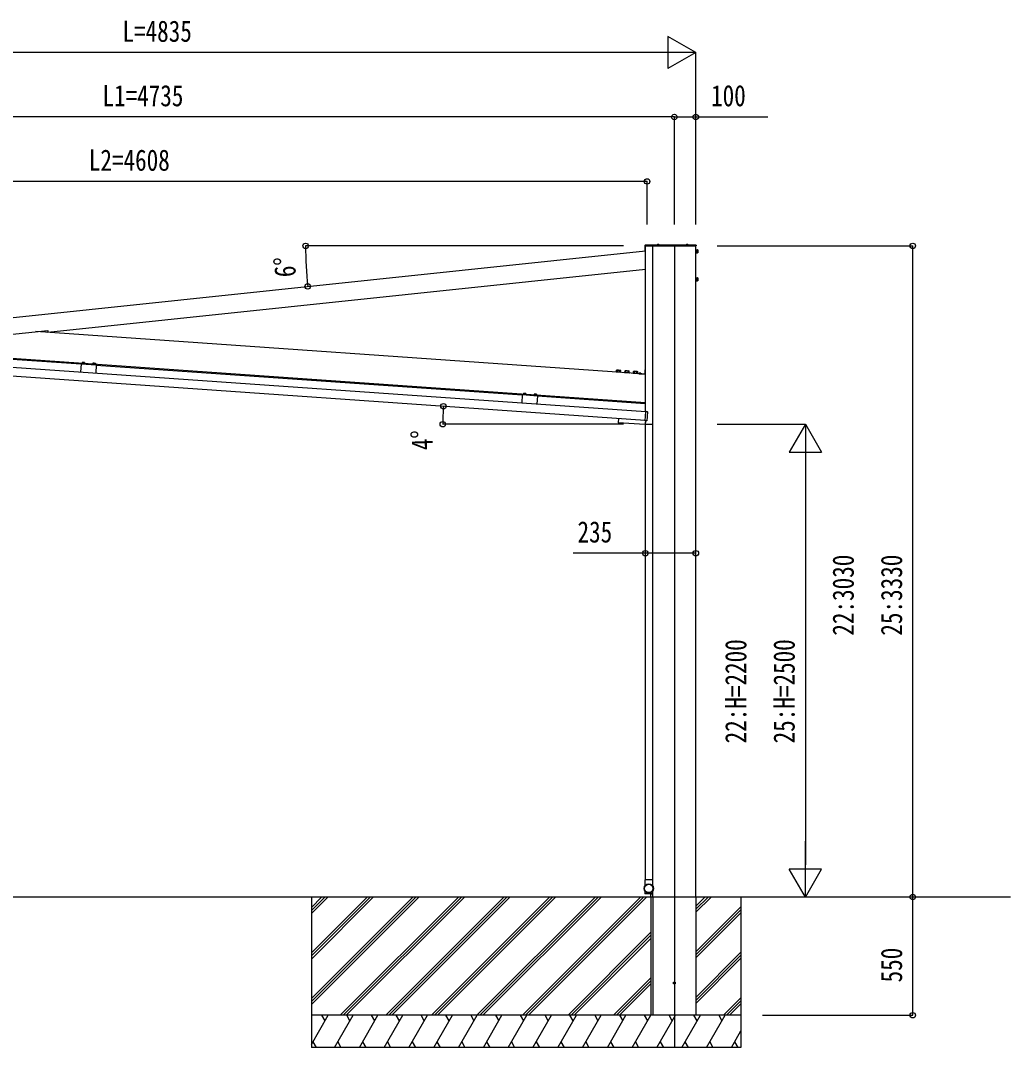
# Model space of a CAD drawing. Units: millimetres, scale not verified. Extents: x -12625 to 12615, y -8920 to 8910.
# Drawn here: x -2643 to 1966, y -4915 to -137 of the extents above; entities that cross this region are included whole.
import ezdxf
from ezdxf.enums import TextEntityAlignment as Align

# ---------------------------------------------------------------- set-up
doc = ezdxf.new("R2010")
doc.units = ezdxf.units.MM
doc.header["$LTSCALE"] = 40
for name, color, linetype in [('0-3_YKK_12', 2, 'Continuous'), ('0-4_YKK_13', 4, 'Continuous'), ('0-5_YKK_A1', 4, 'Continuous'), ('0-6_YKK_D', 6, 'Continuous')]:
    doc.layers.add(name, color=color, linetype=linetype)
doc.styles.add('ＭＳ ゴシック', font='')
doc.styles.get('ＭＳ ゴシック').set_extended_font_data('MS Gothic')

msp = doc.modelspace()

# ---------------------------------------------------------------- linework, layer by layer
at = {"layer": '0-3_YKK_12'}
msp.add_line((401.38, -1185.48), (401.38, -4915.48), dxfattribs=at)
at = {"layer": '0-4_YKK_13'}
for p, q in [((263.38, -1184.98), (263.38, -1208.48)), ((503.38, -1182.48), (265.88, -1182.48)), ((265.88, -1184.98), (265.88, -1208.48)), ((503.38, -1184.98), (265.88, -1184.98)), ((265.88, -1185.48), (503.38, -1185.48)), ((320.48, -1181.94), (320.48, -1181.74)), ((331.74, -1182.48), (321.03, -1182.48)), ((321.69, -1181.91), (321.6, -1182.15)), ((330.32, -1181.38), (322.44, -1181.38)), ((324.01, -1179.16), (325.24, -1181.62)), ((326.38, -1182.23), (325.24, -1181.62)), ((326.38, -1182.23), (327.53, -1181.62)), ((328.76, -1179.16), (327.53, -1181.62)), ((331.08, -1181.91), (331.17, -1182.15)), ((331.63, -1182.48), (331.28, -1182.48)), ((332.28, -1181.94), (332.28, -1181.74)), ((455.48, -1181.94), (455.48, -1181.74)), ((466.74, -1182.48), (456.03, -1182.48)), ((456.69, -1181.91), (456.6, -1182.15)), ((465.32, -1181.38), (457.44, -1181.38)), ((459.01, -1179.16), (460.24, -1181.62)), ((461.38, -1182.23), (460.24, -1181.62)), ((461.38, -1182.23), (462.53, -1181.62)), ((463.76, -1179.16), (462.53, -1181.62)), ((466.08, -1181.91), (466.17, -1182.15)), ((466.63, -1182.48), (466.28, -1182.48)), ((467.28, -1181.94), (467.28, -1181.74)), ((503.38, -1182.48), (503.38, -1185.48)), ((265.88, -1208.48), (263.38, -1208.48)), ((502.98, -1203.93), (504.58, -1203.93)), ((504.58, -1218.03), (502.98, -1218.03)), ((504.58, -1203.48), (509.5, -1203.48)), ((504.58, -1203.48), (504.58, -1218.49)), ((504.58, -1207.23), (509.5, -1207.23)), ((504.58, -1214.74), (509.5, -1214.74)), ((504.58, -1218.49), (509.5, -1218.49)), ((510.08, -1204.48), (509.5, -1203.48)), ((510.08, -1217.48), (509.5, -1218.49)), ((510.08, -1204.48), (510.08, -1217.48)), ((502.98, -1333.93), (504.58, -1333.93)), ((504.58, -1333.48), (509.5, -1333.48)), ((504.58, -1333.48), (504.58, -1348.49)), ((504.58, -1337.23), (509.5, -1337.23)), ((510.08, -1334.48), (509.5, -1333.48)), ((510.08, -1334.48), (510.08, -1347.48)), ((504.58, -1348.03), (502.98, -1348.03)), ((504.58, -1344.74), (509.5, -1344.74)), ((504.58, -1348.49), (509.5, -1348.49)), ((510.08, -1347.48), (509.5, -1348.49)), ((-2355.6, -1728.08), (-2355.84, -1731.62)), ((-2355.84, -1731.62), (-2344.32, -1732.43)), ((-2355.79, -1731.92), (-2355.77, -1731.63)), ((-2354.79, -1727.68), (-2355.6, -1728.08)), ((-2354.79, -1727.68), (-2344.82, -1728.38)), ((-2352.72, -1728.28), (-2352.96, -1731.82)), ((-2346.96, -1728.68), (-2347.2, -1732.22)), ((-2344.82, -1728.38), (-2344.08, -1728.88)), ((-2344.4, -1732.42), (-2344.42, -1732.72)), ((-2344.08, -1728.88), (-2344.32, -1732.43)), ((-2305.72, -1731.56), (-2305.97, -1735.11)), ((-2305.97, -1735.11), (-2294.45, -1735.91)), ((-2305.91, -1735.41), (-2305.89, -1735.11)), ((-2304.91, -1731.17), (-2305.72, -1731.56)), ((-2304.91, -1731.17), (-2294.94, -1731.87)), ((-2302.84, -1731.76), (-2303.09, -1735.31)), ((-2297.08, -1732.17), (-2297.33, -1735.71)), ((-2294.94, -1731.87), (-2294.2, -1732.37)), ((-2294.52, -1735.91), (-2294.54, -1736.21)), ((-2294.2, -1732.37), (-2294.45, -1735.91)), ((131.37, -1770.11), (131.8, -1763.89)), ((133.17, -1763.22), (131.8, -1763.89)), ((133.17, -1763.22), (150.13, -1764.41)), ((136.26, -1770.46), (136.7, -1764.23)), ((146.05, -1771.14), (146.49, -1764.91)), ((150.13, -1764.41), (151.38, -1765.26)), ((150.95, -1771.48), (151.38, -1765.26)), ((171.27, -1772.9), (171.7, -1766.68)), ((173.07, -1766.01), (171.7, -1766.68)), ((173.07, -1766.01), (190.03, -1767.2)), ((176.17, -1773.25), (176.6, -1767.02)), ((185.96, -1773.93), (186.39, -1767.7)), ((190.03, -1767.2), (191.29, -1768.05)), ((190.85, -1774.27), (191.29, -1768.05)), ((265.78, -1780.44), (265.78, -1762.44)), ((265.78, -1780.44), (265.78, -1762.44)), ((131.37, -1770.11), (150.95, -1771.48)), ((132.45, -1771.99), (132.58, -1770.2)), ((149.74, -1771.4), (149.61, -1773.19)), ((171.27, -1772.9), (190.85, -1774.27)), ((172.36, -1774.78), (172.48, -1772.99)), ((189.64, -1774.19), (189.51, -1775.98)), ((211.17, -1775.69), (211.61, -1769.47)), ((211.17, -1775.69), (230.75, -1777.06)), ((212.97, -1768.8), (211.61, -1769.47)), ((212.26, -1777.57), (212.38, -1775.78)), ((212.97, -1768.8), (229.93, -1769.99)), ((216.07, -1776.04), (216.5, -1769.81)), ((225.86, -1776.72), (226.29, -1770.5)), ((229.54, -1776.98), (229.42, -1778.77)), ((229.93, -1769.99), (231.19, -1770.84)), ((230.75, -1777.06), (231.19, -1770.84)), ((263.64, -1782.44), (235.71, -1780.48)), ((238.63, -1778.17), (238.6, -1778.68)), ((238.6, -1778.68), (246.08, -1779.2)), ((240.43, -1776.79), (241.21, -1778.71)), ((241.21, -1778.71), (241.48, -1778.88)), ((243.49, -1778.87), (243.19, -1779)), ((244.52, -1777.08), (243.49, -1778.87)), ((-301.49, -1871.71), (-301.74, -1875.26)), ((-301.74, -1875.26), (-290.22, -1876.06)), ((-301.69, -1875.56), (-301.67, -1875.26)), ((-300.69, -1871.32), (-301.49, -1871.71)), ((-300.69, -1871.32), (-290.71, -1872.02)), ((-298.61, -1871.91), (-298.86, -1875.46)), ((-292.85, -1872.32), (-293.1, -1875.86)), ((-290.71, -1872.02), (-289.97, -1872.52)), ((-290.3, -1876.06), (-290.32, -1876.36)), ((-289.97, -1872.52), (-290.22, -1876.06)), ((-251.61, -1875.2), (-251.86, -1878.75)), ((-251.86, -1878.75), (-240.34, -1879.55)), ((-251.81, -1879.05), (-251.79, -1878.75)), ((-250.81, -1874.81), (-251.61, -1875.2)), ((-250.81, -1874.81), (-240.84, -1875.51)), ((-248.73, -1875.4), (-248.98, -1878.95)), ((-242.98, -1875.8), (-243.22, -1879.35)), ((-240.84, -1875.51), (-240.1, -1876.01)), ((-240.42, -1879.55), (-240.44, -1879.84)), ((-240.1, -1876.01), (-240.34, -1879.55)), ((265.1, -1998.8), (268.09, -1956.13)), ((269.65, -1956.24), (268.09, -1956.13)), ((269.89, -1956.14), (275.78, -1956.55)), ((276.24, -1957.09), (273.31, -1998.99)), ((140.7, -1988.7), (139.41, -2007.15)), ((265.1, -1998.8), (266.67, -1998.91)), ((266.79, -1999.01), (265.6, -2015.98)), ((266.3, -1998.88), (266.3, -1998.89)), ((272.78, -1999.45), (266.89, -1999.04)), ((264.53, -2016.9), (140.33, -2008.22)), ((264.23, -4135.78), (263.98, -4164.63)), ((300.24, -4135.48), (264.53, -4135.48)), ((300.79, -4164.63), (300.54, -4135.78)), ((263.98, -4186.34), (264.1, -4200.19)), ((300.37, -4200.48), (264.4, -4200.48)), ((300.67, -4200.19), (300.79, -4186.34))]:
    msp.add_line(p, q, dxfattribs=at)
for points in [[(501.38, -1219.48), (501.38, -1202.48), (502.98, -1202.48), (502.98, -1219.48)], [(501.38, -1349.48), (501.38, -1332.48), (502.98, -1332.48), (502.98, -1349.48)], [(151.89, -1774.96), (129.95, -1773.42), (130.06, -1771.83), (152.01, -1773.36)], [(191.8, -1777.75), (169.85, -1776.21), (169.96, -1774.62), (191.91, -1776.15)], [(231.7, -1780.54), (209.75, -1779), (209.86, -1777.41), (231.81, -1778.94)]]:
    msp.add_lwpolyline(points, close=True, dxfattribs=at)
for points in [[(-2352.85, -1727.82), (-2351.86, -1730.25), (-2350.04, -1731.39)], [(-2346.76, -1728.24), (-2348.07, -1730.52), (-2350.04, -1731.39)], [(-2302.97, -1731.31), (-2301.99, -1733.74), (-2300.16, -1734.88)], [(-2296.88, -1731.73), (-2298.2, -1734), (-2300.16, -1734.88)], [(235.71, -1780.48), (235.69, -1780.82), (266.38, -1782.96), (266.38, -1762.44), (265.78, -1762.44)], [(265.78, -1762.44), (263.78, -1762.44), (263.78, -1780.44)], [(263.64, -1782.44), (235.71, -1780.48), (235.85, -1778.49), (263.78, -1780.44)], [(238.63, -1778.17), (246.11, -1778.69), (246.08, -1779.2)], [(-298.74, -1871.45), (-297.76, -1873.89), (-295.94, -1875.03)], [(-292.66, -1871.88), (-293.97, -1874.15), (-295.94, -1875.03)], [(-248.87, -1874.94), (-247.88, -1877.37), (-246.06, -1878.51)], [(-242.78, -1875.37), (-244.09, -1877.64), (-246.06, -1878.51)]]:
    msp.add_lwpolyline(points, dxfattribs=at)
for radius in [21.37, 21, 19.35]:
    msp.add_circle((282.38, -4175.48), radius, dxfattribs=at)
for centre, radius, start, end in [((265.88, -1184.98), 2.5, 90, 180), ((321.03, -1181.74), 0.55, 138.43917, 180), ((321.03, -1181.94), 0.545, 180, 270), ((326.38, -1186.48), 7.7, 41.56083, 138.43917), ((321.13, -1181.98), 0.5, 270, 340), ((322.44, -1182.18), 0.8, 90, 160), ((330.32, -1182.18), 0.8, 20, 90), ((331.63, -1181.98), 0.5, 200, 270), ((331.74, -1181.94), 0.545, 270, 0), ((331.73, -1181.74), 0.55, 0, 41.56083), ((456.03, -1181.74), 0.55, 138.43917, 180), ((456.03, -1181.94), 0.545, 180, 270), ((461.38, -1186.48), 7.7, 41.56083, 138.43917), ((456.13, -1181.98), 0.5, 270, 340), ((457.44, -1182.18), 0.8, 90, 160), ((465.32, -1182.18), 0.8, 20, 90), ((466.63, -1181.98), 0.5, 200, 270), ((466.74, -1181.94), 0.545, 270, 0), ((466.73, -1181.74), 0.55, 0, 41.56083), ((506.76, -1205.35), 3.32, 325.61575, 34.38425), ((497.66, -1210.98), 12.42, 342.41205, 17.58795), ((506.76, -1216.61), 3.32, 325.61575, 34.38425), ((506.76, -1335.35), 3.32, 325.61575, 34.38425), ((497.66, -1340.98), 12.42, 342.41205, 17.58795), ((506.76, -1346.61), 3.32, 325.61575, 34.38425), ((-2354.3, -1730.28), 2.56, 51.61708, 120.38292), ((-2350.47, -1737.56), 9.55, 68.41276, 103.58724), ((-2345.66, -1730.88), 2.56, 51.61708, 120.38292), ((-2304.42, -1733.77), 2.56, 51.61708, 120.38292), ((-2300.59, -1741.05), 9.55, 68.41276, 103.58724), ((-2295.79, -1734.37), 2.56, 51.61708, 120.38292), ((134, -1767.64), 4.34, 51.61575, 120.38425), ((140.51, -1780.02), 16.24, 68.41205, 103.58795), ((148.69, -1768.66), 4.34, 51.61575, 120.38425), ((173.9, -1770.43), 4.34, 51.61575, 120.38425), ((180.42, -1782.81), 16.24, 68.41205, 103.58795), ((188.59, -1771.45), 4.34, 51.61575, 120.38425), ((213.81, -1773.22), 4.34, 51.61575, 120.38425), ((220.32, -1785.6), 16.24, 68.41205, 103.58795), ((228.49, -1774.24), 4.34, 51.61575, 120.38425), ((242.2, -1780.96), 4.53, 30.06671, 141.93329), ((263.78, -1780.44), 2, 266, 0), ((263.78, -1780.44), 2, 266, 0), ((-300.2, -1873.92), 2.56, 51.61708, 120.38292), ((-296.37, -1881.2), 9.55, 68.41276, 103.58724), ((-291.56, -1874.52), 2.56, 51.61708, 120.38292), ((-250.32, -1877.41), 2.56, 51.61708, 120.38292), ((-246.49, -1884.69), 9.55, 68.41276, 103.58724), ((-241.68, -1878.01), 2.56, 51.61708, 120.38292), ((140.4, -2007.22), 1, 176, 266), ((264.6, -2015.91), 1, 266, 356), ((264.53, -4135.78), 0.3, 90, 179.5), ((300.24, -4135.78), 0.3, 0.5, 90), ((264.4, -4200.18), 0.3, 180.5, 270), ((300.37, -4200.18), 0.3, 270, 359.5)]:
    msp.add_arc(centre, radius, start, end, dxfattribs=at)
for centre, major_axis, ratio, start_param, end_param in [((269.87, -1956.44), (-0.021, -0.3), 0.998135, 3.1415927, 4.0284596), ((275.74, -1957.05), (0.379, 0.329), 0.99628, 5.4996506, 7.06672), ((266.91, -1998.74), (-0.021, -0.3), 0.998135, 5.3963184, 6.2831853), ((272.81, -1998.95), (0.329, -0.379), 0.99628, 5.4996506, 7.06672)]:
    msp.add_ellipse(centre, major_axis=major_axis, ratio=ratio, start_param=start_param, end_param=end_param, dxfattribs=at)
at = {"layer": '0-5_YKK_A1'}
for p, q in [((266.38, -1957.39), (266.38, -1185.48)), ((301.38, -4165.7), (301.38, -1185.48)), ((501.38, -4215.48), (501.38, -1185.48)), ((-3001.51, -1552.29), (266.38, -1208.82)), ((266.38, -1915.29), (-3921.92, -1622.41)), ((266.38, -1782.96), (-2571.52, -1584.52)), ((267.99, -1957.5), (-4324.18, -1636.38)), ((-2360.93, -1736.58), (-3744.2, -1639.85)), ((265.2, -1997.4), (-4326.97, -1676.29)), ((-2360.75, -1734.08), (-2363.51, -1773.49)), ((-2360.75, -1734.08), (-2289.93, -1739.04)), ((-2289.93, -1739.04), (-2292.68, -1778.44)), ((-306.83, -1880.21), (-2290.1, -1741.53)), ((-306.65, -1877.72), (-309.41, -1917.12)), ((-306.65, -1877.72), (-235.82, -1882.67)), ((-235.82, -1882.67), (-238.58, -1922.08)), ((266.04, -1920.27), (-236, -1885.17)), ((266.04, -1920.27), (266.38, -1915.29)), ((266.38, -4135.48), (266.38, -2004.74)), ((266.38, -2015.48), (301.38, -2015.48)), ((301.38, -4202.48), (292.38, -4202.48)), ((292.38, -4215.48), (292.38, -4202.48)), ((301.38, -4215.48), (301.38, -4185.26)), ((1966.38, -4215.48), (-4333.62, -4215.48)), ((-1288.62, -4215.48), (-1288.62, -4915.48)), ((-802.25, -4215.48), (-1288.62, -4701.85)), ((-1014.38, -4215.48), (-1288.62, -4489.72)), ((-1226.51, -4215.48), (-1288.62, -4277.59)), ((-816.39, -4215.48), (-1288.62, -4687.71)), ((-788.11, -4215.48), (-1288.62, -4715.99)), ((-1028.52, -4215.48), (-1288.62, -4475.58)), ((-1000.24, -4215.48), (-1288.62, -4503.86)), ((-1240.65, -4215.48), (-1288.62, -4263.45)), ((-1212.37, -4215.48), (-1288.62, -4291.73)), ((-604.26, -4215.48), (-1154.26, -4765.48)), ((-590.12, -4215.48), (-1140.12, -4765.48)), ((-575.97, -4215.48), (-1125.97, -4765.48)), ((-392.13, -4215.48), (-942.13, -4765.48)), ((-377.98, -4215.48), (-927.98, -4765.48)), ((-363.84, -4215.48), (-913.84, -4765.48)), ((-179.99, -4215.48), (-729.99, -4765.48)), ((-165.85, -4215.48), (-715.85, -4765.48)), ((-151.71, -4215.48), (-701.71, -4765.48)), ((32.14, -4215.48), (-517.86, -4765.48)), ((46.28, -4215.48), (-503.72, -4765.48)), ((60.42, -4215.48), (-489.58, -4765.48)), ((244.27, -4215.48), (-305.73, -4765.48)), ((258.41, -4215.48), (-291.59, -4765.48)), ((272.55, -4215.48), (-277.45, -4765.48)), ((292.38, -4215.48), (292.38, -4765.48)), ((301.38, -4215.48), (301.38, -4765.48)), ((501.38, -4215.48), (501.38, -4765.48)), ((558.22, -4215.48), (501.38, -4272.32)), ((544.08, -4215.48), (501.38, -4258.18)), ((572.37, -4215.48), (501.38, -4286.47)), ((711.38, -4215.48), (711.38, -4915.48)), ((711.38, -4260.31), (501.38, -4470.31)), ((711.38, -4274.46), (501.38, -4484.46)), ((711.38, -4288.6), (501.38, -4498.6)), ((292.38, -4379.5), (-93.6, -4765.48)), ((292.38, -4393.64), (-79.46, -4765.48)), ((292.38, -4407.79), (-65.31, -4765.48)), ((711.38, -4472.45), (501.38, -4682.45)), ((711.38, -4486.59), (501.38, -4696.59)), ((711.38, -4500.73), (501.38, -4710.73)), ((292.38, -4591.63), (118.53, -4765.48)), ((292.38, -4605.78), (132.68, -4765.48)), ((292.38, -4619.92), (146.82, -4765.48)), ((711.38, -4684.58), (630.48, -4765.48)), ((711.38, -4698.72), (644.62, -4765.48)), ((711.38, -4712.86), (658.76, -4765.48)), ((711.38, -4765.48), (-1288.62, -4765.48)), ((-1288.62, -4902.42), (-1209.56, -4765.48)), ((-1224.56, -4791.47), (-1239.56, -4765.48)), ((-1180.69, -4915.48), (-1094.09, -4765.48)), ((-1109.09, -4791.46), (-1124.09, -4765.48)), ((-1065.22, -4915.48), (-978.62, -4765.48)), ((-993.62, -4791.47), (-1008.62, -4765.48)), ((-949.75, -4915.48), (-863.15, -4765.48)), ((-878.15, -4791.47), (-893.15, -4765.48)), ((-834.28, -4915.48), (-747.68, -4765.48)), ((-762.68, -4791.47), (-777.68, -4765.48)), ((-718.81, -4915.48), (-632.21, -4765.48)), ((-647.21, -4791.46), (-662.21, -4765.48)), ((-603.34, -4915.48), (-516.74, -4765.48)), ((-546.74, -4765.48), (-531.74, -4791.46)), ((-487.87, -4915.48), (-401.27, -4765.48)), ((-431.27, -4765.48), (-416.27, -4791.46)), ((-372.4, -4915.48), (-285.8, -4765.48)), ((-315.8, -4765.48), (-300.8, -4791.46)), ((-256.93, -4915.48), (-170.33, -4765.48)), ((-185.33, -4791.47), (-200.33, -4765.48)), ((-141.46, -4915.48), (-54.86, -4765.48)), ((-69.86, -4791.46), (-84.86, -4765.48)), ((-25.99, -4915.48), (60.61, -4765.48)), ((30.61, -4765.48), (45.61, -4791.46)), ((89.48, -4915.48), (176.08, -4765.48)), ((146.08, -4765.48), (161.08, -4791.46)), ((204.95, -4915.48), (291.55, -4765.48)), ((261.55, -4765.48), (276.55, -4791.46)), ((501.38, -4765.48), (292.38, -4765.48)), ((320.42, -4915.48), (407.02, -4765.48)), ((392.02, -4791.47), (377.02, -4765.48)), ((435.89, -4915.48), (522.49, -4765.48)), ((507.49, -4791.46), (492.49, -4765.48)), ((551.36, -4915.48), (637.96, -4765.48)), ((607.96, -4765.48), (622.96, -4791.46)), ((666.83, -4915.48), (711.38, -4838.32)), ((711.38, -4915.48), (-1288.62, -4915.48)), ((-1281.16, -4889.51), (-1266.16, -4915.48)), ((-1165.69, -4889.5), (-1150.69, -4915.48)), ((-1050.22, -4889.5), (-1035.22, -4915.48)), ((-934.75, -4889.5), (-919.75, -4915.48)), ((-819.28, -4889.5), (-804.28, -4915.48)), ((-703.81, -4889.5), (-688.81, -4915.48)), ((-588.34, -4889.5), (-573.34, -4915.48)), ((-472.87, -4889.5), (-457.87, -4915.48)), ((-357.4, -4889.5), (-342.4, -4915.48)), ((-241.93, -4889.5), (-226.93, -4915.48)), ((-126.46, -4889.5), (-111.46, -4915.48)), ((-10.99, -4889.5), (4.01, -4915.48)), ((104.48, -4889.5), (119.48, -4915.48)), ((219.95, -4889.5), (234.95, -4915.48)), ((335.42, -4889.5), (350.42, -4915.48)), ((450.89, -4889.5), (465.89, -4915.48)), ((566.36, -4889.5), (581.36, -4915.48)), ((681.83, -4889.5), (696.83, -4915.48))]:
    msp.add_line(p, q, dxfattribs=at)
msp.add_lwpolyline([(-2857.88, -1614.61), (-2516.09, -1578.69), (-2515.25, -1586.65), (266.38, -1294.29)], dxfattribs=at)
msp.add_circle((401.38, -4615.48), 4.5, dxfattribs=at)
at = {"layer": '0-6_YKK_D'}
for p, q in [((501.38, -285.48), (371.48, -210.48)), ((371.48, -210.48), (371.48, -360.48)), ((351.38, -285.48), (-4183.62, -285.48)), ((501.38, -285.48), (241.58, -285.48)), ((501.38, -285.48), (371.48, -360.48)), ((501.38, -1085.48), (501.38, -284.48)), ((401.38, -585.48), (-4333.62, -585.48)), ((401.38, -1085.48), (401.38, -584.48)), ((401.38, -1085.48), (401.38, -584.48)), ((501.38, -1085.48), (501.38, -584.48)), ((274.63, -885.48), (-4333.62, -885.48)), ((274.63, -1085.48), (274.63, -884.48)), ((165.38, -1185.48), (-1316.37, -1185.48)), ((601.38, -1185.48), (1512.38, -1185.48)), ((1511.38, -4215.48), (1511.38, -1185.48)), ((165.38, -2015.48), (-677.58, -2015.48)), ((601.38, -2015.48), (1012.38, -2015.48)), ((1011.38, -2015.48), (936.38, -2145.39)), ((1011.38, -2015.48), (1086.38, -2145.39)), ((1011.38, -2015.48), (1011.38, -2275.29)), ((936.38, -2145.39), (1086.38, -2145.39)), ((1011.38, -2165.48), (1011.38, -4065.48)), ((1011.38, -4215.48), (1011.38, -3955.68)), ((1011.38, -4215.48), (936.38, -4085.58)), ((1086.38, -4085.58), (936.38, -4085.58)), ((1011.38, -4215.48), (1086.38, -4085.58)), ((1511.38, -4765.48), (1511.38, -4215.48)), ((811.38, -4765.48), (1512.38, -4765.48))]:
    msp.add_line(p, q, dxfattribs=at)
for points in [[(401.38, -585.48), (501.38, -585.48), (837.18, -585.48)], [(501.38, -2615.48), (266.38, -2615.48), (-69.42, -2615.48)]]:
    msp.add_lwpolyline(points, dxfattribs=at)
for centre in [(401.38, -585.48), (401.38, -585.48), (501.38, -585.48), (274.63, -885.48), (-1315.37, -1185.48), (1511.38, -1185.48), (-1305.49, -1374.03), (-673.66, -1931.75), (-676.58, -2015.48), (266.38, -2615.48), (501.38, -2615.48), (1511.38, -4215.48), (1511.38, -4215.48), (1511.38, -4765.48)]:
    msp.add_circle(centre, 12.75, dxfattribs=at)
for centre, radius, start, end in [((488.39, -1185.48), 1803.76, 180, 186), ((523.77, -2015.48), 1200.35, 176, 180)]:
    msp.add_arc(centre, radius, start, end, dxfattribs=at)

# ---------------------------------------------------------------- texts
at = {"layer": '0-6_YKK_D', "style": 'ＭＳ ゴシック', "width": 0.8}
for s, p in [('L=4835', (-2168.12, -265.48)), ('L1=4735', (-2261.32, -565.48)), ('100', (572.38, -565.48)), ('L2=4608', (-2324.69, -865.48)), ('235', (-49.42, -2595.48))]:
    msp.add_text(s, height=98.97, dxfattribs=at).set_placement(p, align=Align.BOTTOM_LEFT)
for s, rotation, p in [('6°', 92, (-1331.5, -1328.28)), ('4°', 91.826, (-693.44, -2133.52)), ('22:3030', 90, (1266.38, -2999.28)), ('25:3330', 90, (1491.38, -2999.28)), ('22:H=2200', 90, (766.38, -3500.68)), ('25:H=2500', 90, (991.38, -3500.68)), ('550', 90, (1491.38, -4612.88))]:
    msp.add_text(s, height=98.97, rotation=rotation, dxfattribs=at).set_placement(p, align=Align.BOTTOM_LEFT)

doc.saveas('drawing.dxf')
